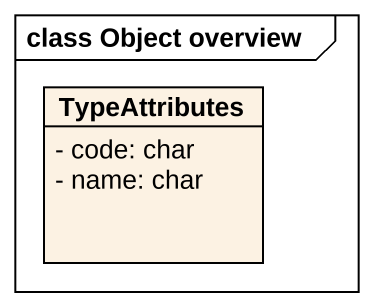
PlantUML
@startuml
mainframe class Object overview
hide circle
hide empty members
skinparam classAttributeIconSize 0
class TypeAttributes {
  - code: char
  - name: char
}
@enduml
